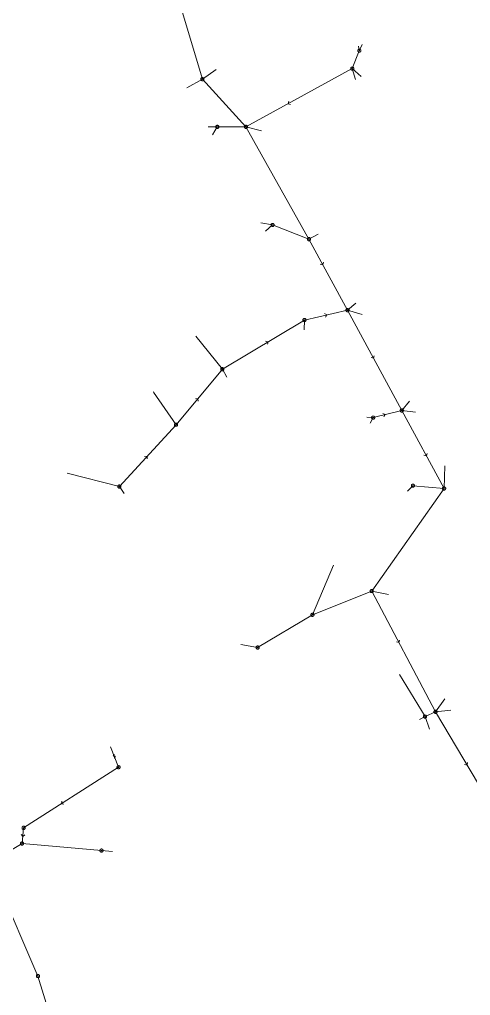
# Model space of a CAD drawing. Header units: metres. Extents: x 25504150 to 25508618, y 6694193 to 6702753.
# Drawn here: x 25504901.5 to 25505032, y 6700906.9 to 6701189.2 of the extents above; entities that cross this region are included whole.
import ezdxf

# ---------------------------------------------------------------- set-up
doc = ezdxf.new("R2010")
doc.units = ezdxf.units.M
for name, pattern in [('Sewer_node', [0]), ('Viemariputket', [0]), ('Viemarivarusteet', [0])]:
    doc.linetypes.add(name, pattern=pattern)
for name, color, linetype, lineweight in [('Sewer_node', 7, 'Sewer_node', 0), ('Viemariputket', 7, 'Viemariputket', 0), ('Viemarivarusteet', 7, 'Viemarivarusteet', 0)]:
    doc.layers.add(name, color=color, linetype=linetype, lineweight=lineweight)

msp = doc.modelspace()

# ---------------------------------------------------------------- linework, layer by layer
at = {"layer": 'Sewer_node', "color": 46, "linetype": 'Continuous', "true_color": 0x7f5f00, "flags": 128}
for points, elevation in [([(25505000.3, 6701180.16), (25505000.29, 6701180.23), (25505000.28, 6701180.3), (25505000.25, 6701180.37), (25505000.21, 6701180.43), (25505000.17, 6701180.49), (25505000.11, 6701180.53), (25505000.05, 6701180.57), (25504999.98, 6701180.6), (25504999.91, 6701180.61), (25504999.84, 6701180.62), (25504999.77, 6701180.61), (25504999.7, 6701180.6), (25504999.63, 6701180.57), (25504999.57, 6701180.53), (25504999.51, 6701180.49), (25504999.47, 6701180.43), (25504999.43, 6701180.37), (25504999.4, 6701180.3), (25504999.39, 6701180.23), (25504999.38, 6701180.16), (25504999.39, 6701180.09), (25504999.4, 6701180.02), (25504999.43, 6701179.95), (25504999.47, 6701179.89), (25504999.51, 6701179.83), (25504999.57, 6701179.79), (25504999.63, 6701179.75), (25504999.7, 6701179.72), (25504999.77, 6701179.71), (25504999.84, 6701179.7), (25504999.91, 6701179.71), (25504999.98, 6701179.72), (25505000.05, 6701179.75), (25505000.11, 6701179.79), (25505000.17, 6701179.83), (25505000.21, 6701179.89), (25505000.25, 6701179.95), (25505000.28, 6701180.02), (25505000.29, 6701180.09)], 51.21), ([(25504998.27, 6701174.98), (25504998.26, 6701175.05), (25504998.25, 6701175.12), (25504998.22, 6701175.19), (25504998.18, 6701175.25), (25504998.14, 6701175.31), (25504998.08, 6701175.35), (25504998.02, 6701175.39), (25504997.95, 6701175.42), (25504997.88, 6701175.43), (25504997.81, 6701175.44), (25504997.74, 6701175.43), (25504997.67, 6701175.42), (25504997.6, 6701175.39), (25504997.54, 6701175.35), (25504997.48, 6701175.31), (25504997.44, 6701175.25), (25504997.4, 6701175.19), (25504997.37, 6701175.12), (25504997.36, 6701175.05), (25504997.35, 6701174.98), (25504997.36, 6701174.91), (25504997.37, 6701174.84), (25504997.4, 6701174.77), (25504997.44, 6701174.71), (25504997.48, 6701174.65), (25504997.54, 6701174.61), (25504997.6, 6701174.57), (25504997.67, 6701174.54), (25504997.74, 6701174.53), (25504997.81, 6701174.52), (25504997.88, 6701174.53), (25504997.95, 6701174.54), (25504998.02, 6701174.57), (25504998.08, 6701174.61), (25504998.14, 6701174.65), (25504998.18, 6701174.71), (25504998.22, 6701174.77), (25504998.25, 6701174.84), (25504998.26, 6701174.91)], 51.03), ([(25504954.91, 6701171.93), (25504954.9, 6701172), (25504954.89, 6701172.07), (25504954.86, 6701172.14), (25504954.82, 6701172.2), (25504954.78, 6701172.26), (25504954.72, 6701172.3), (25504954.66, 6701172.34), (25504954.59, 6701172.37), (25504954.52, 6701172.38), (25504954.45, 6701172.39), (25504954.38, 6701172.38), (25504954.31, 6701172.37), (25504954.24, 6701172.34), (25504954.18, 6701172.3), (25504954.12, 6701172.26), (25504954.08, 6701172.2), (25504954.04, 6701172.14), (25504954.01, 6701172.07), (25504954, 6701172), (25504953.99, 6701171.93), (25504954, 6701171.86), (25504954.01, 6701171.79), (25504954.04, 6701171.72), (25504954.08, 6701171.66), (25504954.12, 6701171.6), (25504954.18, 6701171.56), (25504954.24, 6701171.52), (25504954.31, 6701171.49), (25504954.38, 6701171.48), (25504954.45, 6701171.47), (25504954.52, 6701171.48), (25504954.59, 6701171.49), (25504954.66, 6701171.52), (25504954.72, 6701171.56), (25504954.78, 6701171.6), (25504954.82, 6701171.66), (25504954.86, 6701171.72), (25504954.89, 6701171.79), (25504954.9, 6701171.86)], 50.99), ([(25504959.22, 6701158.13), (25504959.21, 6701158.2), (25504959.2, 6701158.27), (25504959.17, 6701158.34), (25504959.13, 6701158.4), (25504959.09, 6701158.46), (25504959.03, 6701158.5), (25504958.97, 6701158.54), (25504958.9, 6701158.57), (25504958.83, 6701158.58), (25504958.76, 6701158.59), (25504958.69, 6701158.58), (25504958.62, 6701158.57), (25504958.55, 6701158.54), (25504958.49, 6701158.5), (25504958.43, 6701158.46), (25504958.39, 6701158.4), (25504958.35, 6701158.34), (25504958.32, 6701158.27), (25504958.31, 6701158.2), (25504958.3, 6701158.13), (25504958.31, 6701158.06), (25504958.32, 6701157.99), (25504958.35, 6701157.92), (25504958.39, 6701157.86), (25504958.43, 6701157.8), (25504958.49, 6701157.76), (25504958.55, 6701157.72), (25504958.62, 6701157.69), (25504958.69, 6701157.68), (25504958.76, 6701157.67), (25504958.83, 6701157.68), (25504958.9, 6701157.69), (25504958.97, 6701157.72), (25504959.03, 6701157.76), (25504959.09, 6701157.8), (25504959.13, 6701157.86), (25504959.17, 6701157.92), (25504959.2, 6701157.99), (25504959.21, 6701158.06)], 50.87), ([(25504967.52, 6701158.13), (25504967.51, 6701158.2), (25504967.5, 6701158.27), (25504967.47, 6701158.34), (25504967.43, 6701158.4), (25504967.39, 6701158.46), (25504967.33, 6701158.5), (25504967.27, 6701158.54), (25504967.2, 6701158.57), (25504967.13, 6701158.58), (25504967.06, 6701158.59), (25504966.99, 6701158.58), (25504966.92, 6701158.57), (25504966.85, 6701158.54), (25504966.79, 6701158.5), (25504966.73, 6701158.46), (25504966.69, 6701158.4), (25504966.65, 6701158.34), (25504966.62, 6701158.27), (25504966.61, 6701158.2), (25504966.6, 6701158.13), (25504966.61, 6701158.06), (25504966.62, 6701157.99), (25504966.65, 6701157.92), (25504966.69, 6701157.86), (25504966.73, 6701157.8), (25504966.79, 6701157.76), (25504966.85, 6701157.72), (25504966.92, 6701157.69), (25504966.99, 6701157.68), (25504967.06, 6701157.67), (25504967.13, 6701157.68), (25504967.2, 6701157.69), (25504967.27, 6701157.72), (25504967.33, 6701157.76), (25504967.39, 6701157.8), (25504967.43, 6701157.86), (25504967.47, 6701157.92), (25504967.5, 6701157.99), (25504967.51, 6701158.06)], 50.6), ([(25504975.22, 6701129.75), (25504975.21, 6701129.82), (25504975.2, 6701129.89), (25504975.17, 6701129.96), (25504975.13, 6701130.02), (25504975.09, 6701130.08), (25504975.03, 6701130.12), (25504974.97, 6701130.16), (25504974.9, 6701130.19), (25504974.83, 6701130.2), (25504974.76, 6701130.21), (25504974.69, 6701130.2), (25504974.62, 6701130.19), (25504974.55, 6701130.16), (25504974.49, 6701130.12), (25504974.43, 6701130.08), (25504974.39, 6701130.02), (25504974.35, 6701129.96), (25504974.32, 6701129.89), (25504974.31, 6701129.82), (25504974.3, 6701129.75), (25504974.31, 6701129.68), (25504974.32, 6701129.61), (25504974.35, 6701129.54), (25504974.39, 6701129.48), (25504974.43, 6701129.42), (25504974.49, 6701129.38), (25504974.55, 6701129.34), (25504974.62, 6701129.31), (25504974.69, 6701129.3), (25504974.76, 6701129.29), (25504974.83, 6701129.3), (25504974.9, 6701129.31), (25504974.97, 6701129.34), (25504975.03, 6701129.38), (25504975.09, 6701129.42), (25504975.13, 6701129.48), (25504975.17, 6701129.54), (25504975.2, 6701129.61), (25504975.21, 6701129.68)], 50.64), ([(25504985.74, 6701125.65), (25504985.73, 6701125.72), (25504985.72, 6701125.79), (25504985.69, 6701125.86), (25504985.65, 6701125.92), (25504985.61, 6701125.98), (25504985.55, 6701126.02), (25504985.49, 6701126.06), (25504985.42, 6701126.09), (25504985.35, 6701126.1), (25504985.28, 6701126.11), (25504985.21, 6701126.1), (25504985.14, 6701126.09), (25504985.07, 6701126.06), (25504985.01, 6701126.02), (25504984.95, 6701125.98), (25504984.91, 6701125.92), (25504984.87, 6701125.86), (25504984.84, 6701125.79), (25504984.83, 6701125.72), (25504984.82, 6701125.65), (25504984.83, 6701125.58), (25504984.84, 6701125.51), (25504984.87, 6701125.44), (25504984.91, 6701125.38), (25504984.95, 6701125.32), (25504985.01, 6701125.28), (25504985.07, 6701125.24), (25504985.14, 6701125.21), (25504985.21, 6701125.2), (25504985.28, 6701125.19), (25504985.35, 6701125.2), (25504985.42, 6701125.21), (25504985.49, 6701125.24), (25504985.55, 6701125.28), (25504985.61, 6701125.32), (25504985.65, 6701125.38), (25504985.69, 6701125.44), (25504985.72, 6701125.51), (25504985.73, 6701125.58)], 50.61), ([(25504996.89, 6701105.11), (25504996.88, 6701105.18), (25504996.87, 6701105.26), (25504996.84, 6701105.32), (25504996.8, 6701105.39), (25504996.75, 6701105.44), (25504996.7, 6701105.49), (25504996.63, 6701105.53), (25504996.57, 6701105.56), (25504996.49, 6701105.57), (25504996.42, 6701105.58), (25504996.35, 6701105.57), (25504996.27, 6701105.56), (25504996.21, 6701105.53), (25504996.14, 6701105.49), (25504996.09, 6701105.44), (25504996.04, 6701105.39), (25504996, 6701105.32), (25504995.97, 6701105.26), (25504995.96, 6701105.18), (25504995.95, 6701105.11), (25504995.96, 6701105.04), (25504995.97, 6701104.96), (25504996, 6701104.9), (25504996.04, 6701104.83), (25504996.09, 6701104.78), (25504996.14, 6701104.73), (25504996.21, 6701104.69), (25504996.27, 6701104.66), (25504996.35, 6701104.65), (25504996.42, 6701104.64), (25504996.49, 6701104.65), (25504996.57, 6701104.66), (25504996.63, 6701104.69), (25504996.7, 6701104.73), (25504996.75, 6701104.78), (25504996.8, 6701104.83), (25504996.84, 6701104.9), (25504996.87, 6701104.96), (25504996.88, 6701105.04)], 50.54), ([(25504984.44, 6701102.26), (25504984.43, 6701102.33), (25504984.42, 6701102.4), (25504984.39, 6701102.47), (25504984.35, 6701102.53), (25504984.31, 6701102.59), (25504984.25, 6701102.63), (25504984.19, 6701102.67), (25504984.12, 6701102.7), (25504984.05, 6701102.71), (25504983.98, 6701102.72), (25504983.91, 6701102.71), (25504983.84, 6701102.7), (25504983.77, 6701102.67), (25504983.71, 6701102.63), (25504983.65, 6701102.59), (25504983.61, 6701102.53), (25504983.57, 6701102.47), (25504983.54, 6701102.4), (25504983.53, 6701102.33), (25504983.52, 6701102.26), (25504983.53, 6701102.19), (25504983.54, 6701102.12), (25504983.57, 6701102.05), (25504983.61, 6701101.99), (25504983.65, 6701101.93), (25504983.71, 6701101.89), (25504983.77, 6701101.85), (25504983.84, 6701101.82), (25504983.91, 6701101.81), (25504983.98, 6701101.8), (25504984.05, 6701101.81), (25504984.12, 6701101.82), (25504984.19, 6701101.85), (25504984.25, 6701101.89), (25504984.31, 6701101.93), (25504984.35, 6701101.99), (25504984.39, 6701102.05), (25504984.42, 6701102.12), (25504984.43, 6701102.19)], 50.5), ([(25504960.68, 6701088.04), (25504960.67, 6701088.11), (25504960.66, 6701088.18), (25504960.63, 6701088.25), (25504960.59, 6701088.31), (25504960.55, 6701088.37), (25504960.49, 6701088.41), (25504960.43, 6701088.45), (25504960.36, 6701088.48), (25504960.29, 6701088.49), (25504960.22, 6701088.5), (25504960.15, 6701088.49), (25504960.08, 6701088.48), (25504960.01, 6701088.45), (25504959.95, 6701088.41), (25504959.89, 6701088.37), (25504959.85, 6701088.31), (25504959.81, 6701088.25), (25504959.78, 6701088.18), (25504959.77, 6701088.11), (25504959.76, 6701088.04), (25504959.77, 6701087.97), (25504959.78, 6701087.9), (25504959.81, 6701087.83), (25504959.85, 6701087.77), (25504959.89, 6701087.71), (25504959.95, 6701087.67), (25504960.01, 6701087.63), (25504960.08, 6701087.6), (25504960.15, 6701087.59), (25504960.22, 6701087.58), (25504960.29, 6701087.59), (25504960.36, 6701087.6), (25504960.43, 6701087.63), (25504960.49, 6701087.67), (25504960.55, 6701087.71), (25504960.59, 6701087.77), (25504960.63, 6701087.83), (25504960.66, 6701087.9), (25504960.67, 6701087.97)], 51.94), ([(25505012.61, 6701076.1), (25505012.6, 6701076.17), (25505012.59, 6701076.25), (25505012.56, 6701076.31), (25505012.52, 6701076.38), (25505012.47, 6701076.43), (25505012.42, 6701076.48), (25505012.35, 6701076.52), (25505012.29, 6701076.55), (25505012.21, 6701076.56), (25505012.14, 6701076.57), (25505012.07, 6701076.56), (25505011.99, 6701076.55), (25505011.93, 6701076.52), (25505011.86, 6701076.48), (25505011.81, 6701076.43), (25505011.76, 6701076.38), (25505011.72, 6701076.31), (25505011.69, 6701076.25), (25505011.68, 6701076.17), (25505011.67, 6701076.1), (25505011.68, 6701076.03), (25505011.69, 6701075.95), (25505011.72, 6701075.89), (25505011.76, 6701075.82), (25505011.81, 6701075.77), (25505011.86, 6701075.72), (25505011.93, 6701075.68), (25505011.99, 6701075.65), (25505012.07, 6701075.64), (25505012.14, 6701075.63), (25505012.21, 6701075.64), (25505012.29, 6701075.65), (25505012.35, 6701075.68), (25505012.42, 6701075.72), (25505012.47, 6701075.77), (25505012.52, 6701075.82), (25505012.56, 6701075.89), (25505012.59, 6701075.95), (25505012.6, 6701076.03)], 50.4), ([(25505004.32, 6701074.05), (25505004.31, 6701074.12), (25505004.3, 6701074.19), (25505004.27, 6701074.26), (25505004.23, 6701074.32), (25505004.19, 6701074.38), (25505004.13, 6701074.42), (25505004.07, 6701074.46), (25505004, 6701074.49), (25505003.93, 6701074.5), (25505003.86, 6701074.51), (25505003.79, 6701074.5), (25505003.72, 6701074.49), (25505003.65, 6701074.46), (25505003.59, 6701074.42), (25505003.53, 6701074.38), (25505003.49, 6701074.32), (25505003.45, 6701074.26), (25505003.42, 6701074.19), (25505003.41, 6701074.12), (25505003.4, 6701074.05), (25505003.41, 6701073.98), (25505003.42, 6701073.91), (25505003.45, 6701073.84), (25505003.49, 6701073.78), (25505003.53, 6701073.72), (25505003.59, 6701073.68), (25505003.65, 6701073.64), (25505003.72, 6701073.61), (25505003.79, 6701073.6), (25505003.86, 6701073.59), (25505003.93, 6701073.6), (25505004, 6701073.61), (25505004.07, 6701073.64), (25505004.13, 6701073.68), (25505004.19, 6701073.72), (25505004.23, 6701073.78), (25505004.27, 6701073.84), (25505004.3, 6701073.91), (25505004.31, 6701073.98)], 50.46), ([(25504947.29, 6701071.98), (25504947.28, 6701072.05), (25504947.27, 6701072.12), (25504947.24, 6701072.19), (25504947.2, 6701072.25), (25504947.16, 6701072.31), (25504947.1, 6701072.35), (25504947.04, 6701072.39), (25504946.97, 6701072.42), (25504946.9, 6701072.43), (25504946.83, 6701072.44), (25504946.76, 6701072.43), (25504946.69, 6701072.42), (25504946.62, 6701072.39), (25504946.56, 6701072.35), (25504946.5, 6701072.31), (25504946.46, 6701072.25), (25504946.42, 6701072.19), (25504946.39, 6701072.12), (25504946.38, 6701072.05), (25504946.37, 6701071.98), (25504946.38, 6701071.91), (25504946.39, 6701071.84), (25504946.42, 6701071.77), (25504946.46, 6701071.71), (25504946.5, 6701071.65), (25504946.56, 6701071.61), (25504946.62, 6701071.57), (25504946.69, 6701071.54), (25504946.76, 6701071.53), (25504946.83, 6701071.52), (25504946.9, 6701071.53), (25504946.97, 6701071.54), (25504947.04, 6701071.57), (25504947.1, 6701071.61), (25504947.16, 6701071.65), (25504947.2, 6701071.71), (25504947.24, 6701071.77), (25504947.27, 6701071.84), (25504947.28, 6701071.91)], 53), ([(25504930.88, 6701054.11), (25504930.87, 6701054.18), (25504930.86, 6701054.25), (25504930.83, 6701054.32), (25504930.79, 6701054.38), (25504930.75, 6701054.44), (25504930.69, 6701054.48), (25504930.63, 6701054.52), (25504930.56, 6701054.55), (25504930.49, 6701054.56), (25504930.42, 6701054.57), (25504930.35, 6701054.56), (25504930.28, 6701054.55), (25504930.21, 6701054.52), (25504930.15, 6701054.48), (25504930.09, 6701054.44), (25504930.05, 6701054.38), (25504930.01, 6701054.32), (25504929.98, 6701054.25), (25504929.97, 6701054.18), (25504929.96, 6701054.11), (25504929.97, 6701054.04), (25504929.98, 6701053.97), (25504930.01, 6701053.9), (25504930.05, 6701053.84), (25504930.09, 6701053.78), (25504930.15, 6701053.74), (25504930.21, 6701053.7), (25504930.28, 6701053.67), (25504930.35, 6701053.66), (25504930.42, 6701053.65), (25504930.49, 6701053.66), (25504930.56, 6701053.67), (25504930.63, 6701053.7), (25504930.69, 6701053.74), (25504930.75, 6701053.78), (25504930.79, 6701053.84), (25504930.83, 6701053.9), (25504930.86, 6701053.97), (25504930.87, 6701054.04)], 54.05), ([(25505015.82, 6701054.36), (25505015.81, 6701054.43), (25505015.8, 6701054.5), (25505015.77, 6701054.57), (25505015.73, 6701054.63), (25505015.69, 6701054.69), (25505015.63, 6701054.73), (25505015.57, 6701054.77), (25505015.5, 6701054.8), (25505015.43, 6701054.81), (25505015.36, 6701054.82), (25505015.29, 6701054.81), (25505015.22, 6701054.8), (25505015.15, 6701054.77), (25505015.09, 6701054.73), (25505015.03, 6701054.69), (25505014.99, 6701054.63), (25505014.95, 6701054.57), (25505014.92, 6701054.5), (25505014.91, 6701054.43), (25505014.9, 6701054.36), (25505014.91, 6701054.29), (25505014.92, 6701054.22), (25505014.95, 6701054.15), (25505014.99, 6701054.09), (25505015.03, 6701054.03), (25505015.09, 6701053.99), (25505015.15, 6701053.95), (25505015.22, 6701053.92), (25505015.29, 6701053.91), (25505015.36, 6701053.9), (25505015.43, 6701053.91), (25505015.5, 6701053.92), (25505015.57, 6701053.95), (25505015.63, 6701053.99), (25505015.69, 6701054.03), (25505015.73, 6701054.09), (25505015.77, 6701054.15), (25505015.8, 6701054.22), (25505015.81, 6701054.29)], 50.36), ([(25505024.84, 6701053.55), (25505024.83, 6701053.62), (25505024.82, 6701053.7), (25505024.79, 6701053.76), (25505024.75, 6701053.83), (25505024.7, 6701053.88), (25505024.65, 6701053.93), (25505024.58, 6701053.97), (25505024.52, 6701054), (25505024.44, 6701054.01), (25505024.37, 6701054.02), (25505024.3, 6701054.01), (25505024.22, 6701054), (25505024.16, 6701053.97), (25505024.09, 6701053.93), (25505024.04, 6701053.88), (25505023.99, 6701053.83), (25505023.95, 6701053.76), (25505023.92, 6701053.7), (25505023.91, 6701053.62), (25505023.9, 6701053.55), (25505023.91, 6701053.48), (25505023.92, 6701053.4), (25505023.95, 6701053.34), (25505023.99, 6701053.27), (25505024.04, 6701053.22), (25505024.09, 6701053.17), (25505024.16, 6701053.13), (25505024.22, 6701053.1), (25505024.3, 6701053.09), (25505024.37, 6701053.08), (25505024.44, 6701053.09), (25505024.52, 6701053.1), (25505024.58, 6701053.13), (25505024.65, 6701053.17), (25505024.7, 6701053.22), (25505024.75, 6701053.27), (25505024.79, 6701053.34), (25505024.82, 6701053.4), (25505024.83, 6701053.48)], 50.32), ([(25505003.89, 6701023.88), (25505003.88, 6701023.95), (25505003.87, 6701024.02), (25505003.84, 6701024.09), (25505003.8, 6701024.15), (25505003.76, 6701024.21), (25505003.7, 6701024.25), (25505003.64, 6701024.29), (25505003.57, 6701024.32), (25505003.5, 6701024.33), (25505003.43, 6701024.34), (25505003.36, 6701024.33), (25505003.29, 6701024.32), (25505003.22, 6701024.29), (25505003.16, 6701024.25), (25505003.1, 6701024.21), (25505003.06, 6701024.15), (25505003.02, 6701024.09), (25505002.99, 6701024.02), (25505002.98, 6701023.95), (25505002.97, 6701023.88), (25505002.98, 6701023.81), (25505002.99, 6701023.74), (25505003.02, 6701023.67), (25505003.06, 6701023.61), (25505003.1, 6701023.55), (25505003.16, 6701023.51), (25505003.22, 6701023.47), (25505003.29, 6701023.44), (25505003.36, 6701023.43), (25505003.43, 6701023.42), (25505003.5, 6701023.43), (25505003.57, 6701023.44), (25505003.64, 6701023.47), (25505003.7, 6701023.51), (25505003.76, 6701023.55), (25505003.8, 6701023.61), (25505003.84, 6701023.67), (25505003.87, 6701023.74), (25505003.88, 6701023.81)], 50.42), ([(25504986.75, 6701017.02), (25504986.74, 6701017.09), (25504986.73, 6701017.16), (25504986.7, 6701017.23), (25504986.66, 6701017.29), (25504986.62, 6701017.35), (25504986.56, 6701017.39), (25504986.5, 6701017.43), (25504986.43, 6701017.46), (25504986.36, 6701017.47), (25504986.29, 6701017.48), (25504986.22, 6701017.47), (25504986.15, 6701017.46), (25504986.08, 6701017.43), (25504986.02, 6701017.39), (25504985.96, 6701017.35), (25504985.92, 6701017.29), (25504985.88, 6701017.23), (25504985.85, 6701017.16), (25504985.84, 6701017.09), (25504985.83, 6701017.02), (25504985.84, 6701016.95), (25504985.85, 6701016.88), (25504985.88, 6701016.81), (25504985.92, 6701016.75), (25504985.96, 6701016.69), (25504986.02, 6701016.65), (25504986.08, 6701016.61), (25504986.15, 6701016.58), (25504986.22, 6701016.57), (25504986.29, 6701016.56), (25504986.36, 6701016.57), (25504986.43, 6701016.58), (25504986.5, 6701016.61), (25504986.56, 6701016.65), (25504986.62, 6701016.69), (25504986.66, 6701016.75), (25504986.7, 6701016.81), (25504986.73, 6701016.88), (25504986.74, 6701016.95)], 50.92), ([(25504970.89, 6701007.55), (25504970.88, 6701007.62), (25504970.87, 6701007.69), (25504970.84, 6701007.76), (25504970.8, 6701007.82), (25504970.76, 6701007.88), (25504970.7, 6701007.92), (25504970.64, 6701007.96), (25504970.57, 6701007.99), (25504970.5, 6701008), (25504970.43, 6701008.01), (25504970.36, 6701008), (25504970.29, 6701007.99), (25504970.22, 6701007.96), (25504970.16, 6701007.92), (25504970.1, 6701007.88), (25504970.06, 6701007.82), (25504970.02, 6701007.76), (25504969.99, 6701007.69), (25504969.98, 6701007.62), (25504969.97, 6701007.55), (25504969.98, 6701007.48), (25504969.99, 6701007.41), (25504970.02, 6701007.34), (25504970.06, 6701007.28), (25504970.1, 6701007.22), (25504970.16, 6701007.18), (25504970.22, 6701007.14), (25504970.29, 6701007.11), (25504970.36, 6701007.1), (25504970.43, 6701007.09), (25504970.5, 6701007.1), (25504970.57, 6701007.11), (25504970.64, 6701007.14), (25504970.7, 6701007.18), (25504970.76, 6701007.22), (25504970.8, 6701007.28), (25504970.84, 6701007.34), (25504970.87, 6701007.41), (25504970.88, 6701007.48)], 51.25), ([(25505022.35, 6700988.95), (25505022.34, 6700989.02), (25505022.33, 6700989.09), (25505022.3, 6700989.16), (25505022.26, 6700989.22), (25505022.22, 6700989.28), (25505022.16, 6700989.32), (25505022.1, 6700989.36), (25505022.03, 6700989.39), (25505021.96, 6700989.4), (25505021.89, 6700989.41), (25505021.82, 6700989.4), (25505021.75, 6700989.39), (25505021.68, 6700989.36), (25505021.62, 6700989.32), (25505021.56, 6700989.28), (25505021.52, 6700989.22), (25505021.48, 6700989.16), (25505021.45, 6700989.09), (25505021.44, 6700989.02), (25505021.43, 6700988.95), (25505021.44, 6700988.88), (25505021.45, 6700988.81), (25505021.48, 6700988.74), (25505021.52, 6700988.68), (25505021.56, 6700988.62), (25505021.62, 6700988.58), (25505021.68, 6700988.54), (25505021.75, 6700988.51), (25505021.82, 6700988.5), (25505021.89, 6700988.49), (25505021.96, 6700988.5), (25505022.03, 6700988.51), (25505022.1, 6700988.54), (25505022.16, 6700988.58), (25505022.22, 6700988.62), (25505022.26, 6700988.68), (25505022.3, 6700988.74), (25505022.33, 6700988.81), (25505022.34, 6700988.88)], 50.09), ([(25505019.32, 6700987.59), (25505019.31, 6700987.66), (25505019.3, 6700987.73), (25505019.27, 6700987.8), (25505019.23, 6700987.86), (25505019.19, 6700987.92), (25505019.13, 6700987.96), (25505019.07, 6700988), (25505019, 6700988.03), (25505018.93, 6700988.04), (25505018.86, 6700988.05), (25505018.79, 6700988.04), (25505018.72, 6700988.03), (25505018.65, 6700988), (25505018.59, 6700987.96), (25505018.53, 6700987.92), (25505018.49, 6700987.86), (25505018.45, 6700987.8), (25505018.42, 6700987.73), (25505018.41, 6700987.66), (25505018.4, 6700987.59), (25505018.41, 6700987.52), (25505018.42, 6700987.45), (25505018.45, 6700987.38), (25505018.49, 6700987.32), (25505018.53, 6700987.26), (25505018.59, 6700987.22), (25505018.65, 6700987.18), (25505018.72, 6700987.15), (25505018.79, 6700987.14), (25505018.86, 6700987.13), (25505018.93, 6700987.14), (25505019, 6700987.15), (25505019.07, 6700987.18), (25505019.13, 6700987.22), (25505019.19, 6700987.26), (25505019.23, 6700987.32), (25505019.27, 6700987.38), (25505019.3, 6700987.45), (25505019.31, 6700987.52)], 50.18), ([(25504930.65, 6700972.93), (25504930.64, 6700973), (25504930.63, 6700973.07), (25504930.6, 6700973.14), (25504930.56, 6700973.2), (25504930.52, 6700973.26), (25504930.46, 6700973.3), (25504930.4, 6700973.34), (25504930.33, 6700973.37), (25504930.26, 6700973.38), (25504930.19, 6700973.39), (25504930.12, 6700973.38), (25504930.05, 6700973.37), (25504929.98, 6700973.34), (25504929.92, 6700973.3), (25504929.86, 6700973.26), (25504929.82, 6700973.2), (25504929.78, 6700973.14), (25504929.75, 6700973.07), (25504929.74, 6700973), (25504929.73, 6700972.93), (25504929.74, 6700972.86), (25504929.75, 6700972.79), (25504929.78, 6700972.72), (25504929.82, 6700972.66), (25504929.86, 6700972.6), (25504929.92, 6700972.56), (25504929.98, 6700972.52), (25504930.05, 6700972.49), (25504930.12, 6700972.48), (25504930.19, 6700972.47), (25504930.26, 6700972.48), (25504930.33, 6700972.49), (25504930.4, 6700972.52), (25504930.46, 6700972.56), (25504930.52, 6700972.6), (25504930.56, 6700972.66), (25504930.6, 6700972.72), (25504930.63, 6700972.79), (25504930.64, 6700972.86)], 50.61), ([(25504903.2, 6700955.4), (25504903.19, 6700955.47), (25504903.18, 6700955.55), (25504903.15, 6700955.61), (25504903.11, 6700955.68), (25504903.06, 6700955.73), (25504903.01, 6700955.78), (25504902.94, 6700955.82), (25504902.88, 6700955.85), (25504902.8, 6700955.86), (25504902.73, 6700955.87), (25504902.66, 6700955.86), (25504902.58, 6700955.85), (25504902.52, 6700955.82), (25504902.45, 6700955.78), (25504902.4, 6700955.73), (25504902.35, 6700955.68), (25504902.31, 6700955.61), (25504902.28, 6700955.55), (25504902.27, 6700955.47), (25504902.26, 6700955.4), (25504902.27, 6700955.33), (25504902.28, 6700955.25), (25504902.31, 6700955.19), (25504902.35, 6700955.12), (25504902.4, 6700955.07), (25504902.45, 6700955.02), (25504902.52, 6700954.98), (25504902.58, 6700954.95), (25504902.66, 6700954.94), (25504902.73, 6700954.93), (25504902.8, 6700954.94), (25504902.88, 6700954.95), (25504902.94, 6700954.98), (25504903.01, 6700955.02), (25504903.06, 6700955.07), (25504903.11, 6700955.12), (25504903.15, 6700955.19), (25504903.18, 6700955.25), (25504903.19, 6700955.33)], 50.8), ([(25504902.73, 6700950.87), (25504902.72, 6700950.94), (25504902.71, 6700951.01), (25504902.68, 6700951.08), (25504902.64, 6700951.14), (25504902.6, 6700951.2), (25504902.54, 6700951.24), (25504902.48, 6700951.28), (25504902.41, 6700951.31), (25504902.34, 6700951.32), (25504902.27, 6700951.33), (25504902.2, 6700951.32), (25504902.13, 6700951.31), (25504902.06, 6700951.28), (25504902, 6700951.24), (25504901.94, 6700951.2), (25504901.9, 6700951.14), (25504901.86, 6700951.08), (25504901.83, 6700951.01), (25504901.82, 6700950.94), (25504901.81, 6700950.87), (25504901.82, 6700950.8), (25504901.83, 6700950.73), (25504901.86, 6700950.66), (25504901.9, 6700950.6), (25504901.94, 6700950.54), (25504902, 6700950.5), (25504902.06, 6700950.46), (25504902.13, 6700950.43), (25504902.2, 6700950.42), (25504902.27, 6700950.41), (25504902.34, 6700950.42), (25504902.41, 6700950.43), (25504902.48, 6700950.46), (25504902.54, 6700950.5), (25504902.6, 6700950.54), (25504902.64, 6700950.6), (25504902.68, 6700950.66), (25504902.71, 6700950.73), (25504902.72, 6700950.8)], 50.57), ([(25504925.72, 6700948.84), (25504925.71, 6700948.91), (25504925.7, 6700948.98), (25504925.67, 6700949.05), (25504925.63, 6700949.11), (25504925.59, 6700949.17), (25504925.53, 6700949.21), (25504925.47, 6700949.25), (25504925.4, 6700949.28), (25504925.33, 6700949.29), (25504925.26, 6700949.3), (25504925.19, 6700949.29), (25504925.12, 6700949.28), (25504925.05, 6700949.25), (25504924.99, 6700949.21), (25504924.93, 6700949.17), (25504924.89, 6700949.11), (25504924.85, 6700949.05), (25504924.82, 6700948.98), (25504924.81, 6700948.91), (25504924.8, 6700948.84), (25504924.81, 6700948.77), (25504924.82, 6700948.7), (25504924.85, 6700948.63), (25504924.89, 6700948.57), (25504924.93, 6700948.51), (25504924.99, 6700948.47), (25504925.05, 6700948.43), (25504925.12, 6700948.4), (25504925.19, 6700948.39), (25504925.26, 6700948.38), (25504925.33, 6700948.39), (25504925.4, 6700948.4), (25504925.47, 6700948.43), (25504925.53, 6700948.47), (25504925.59, 6700948.51), (25504925.63, 6700948.57), (25504925.67, 6700948.63), (25504925.7, 6700948.7), (25504925.71, 6700948.77)], 50.9), ([(25504907.35, 6700912.54), (25504907.34, 6700912.61), (25504907.33, 6700912.69), (25504907.3, 6700912.75), (25504907.26, 6700912.82), (25504907.21, 6700912.87), (25504907.16, 6700912.92), (25504907.09, 6700912.96), (25504907.03, 6700912.99), (25504906.95, 6700913), (25504906.88, 6700913.01), (25504906.81, 6700913), (25504906.73, 6700912.99), (25504906.67, 6700912.96), (25504906.6, 6700912.92), (25504906.55, 6700912.87), (25504906.5, 6700912.82), (25504906.46, 6700912.75), (25504906.43, 6700912.69), (25504906.42, 6700912.61), (25504906.41, 6700912.54), (25504906.42, 6700912.47), (25504906.43, 6700912.39), (25504906.46, 6700912.33), (25504906.5, 6700912.26), (25504906.55, 6700912.21), (25504906.6, 6700912.16), (25504906.67, 6700912.12), (25504906.73, 6700912.09), (25504906.81, 6700912.08), (25504906.88, 6700912.07), (25504906.95, 6700912.08), (25504907.03, 6700912.09), (25504907.09, 6700912.12), (25504907.16, 6700912.16), (25504907.21, 6700912.21), (25504907.26, 6700912.26), (25504907.3, 6700912.33), (25504907.33, 6700912.39), (25504907.34, 6700912.47)], 50.71)]:
    msp.add_lwpolyline(points, close=True, dxfattribs=dict(at, elevation=elevation))
for points in [[(25504979.47, 6701165.54), (25504979.27, 6701164.82), (25504979.98, 6701164.61)], [(25504988.56, 6701118.47), (25504989.28, 6701118.27), (25504989.48, 6701118.99)], [(25504990.03, 6701103.09), (25504990.41, 6701103.74), (25504989.78, 6701104.12)], [(25504973.31, 6701095.24), (25504973.47, 6701095.98), (25504972.75, 6701096.15)], [(25505003.23, 6701091.41), (25505003.96, 6701091.21), (25505004.16, 6701091.92)], [(25504953.24, 6701078.82), (25504953.15, 6701079.57), (25504952.42, 6701079.49)], [(25505006.92, 6701074.25), (25505007.3, 6701074.9), (25505006.66, 6701075.28)], [(25504938.5, 6701062.11), (25504938.45, 6701062.85), (25504937.71, 6701062.81)], [(25505018.53, 6701063.18), (25505019.26, 6701062.98), (25505019.46, 6701063.7)], [(25505010.57, 6701009.19), (25505011.3, 6701008.99), (25505011.5, 6701009.7)], [(25504928.95, 6700976.12), (25504928.93, 6700976.11), (25504928.91, 6700976.1), (25504928.89, 6700976.1), (25504928.87, 6700976.1), (25504928.85, 6700976.1), (25504928.83, 6700976.1), (25504928.82, 6700976.1), (25504928.8, 6700976.1), (25504928.78, 6700976.1), (25504928.77, 6700976.11), (25504928.75, 6700976.12), (25504928.74, 6700976.12), (25504928.73, 6700976.13), (25504928.72, 6700976.14), (25504928.71, 6700976.15), (25504928.7, 6700976.16), (25504928.69, 6700976.18), (25504928.69, 6700976.19), (25504928.68, 6700976.2), (25504928.68, 6700976.22), (25504928.68, 6700976.23), (25504928.68, 6700976.25), (25504928.68, 6700976.26), (25504928.69, 6700976.28), (25504928.69, 6700976.29), (25504928.7, 6700976.31), (25504928.71, 6700976.32), (25504928.72, 6700976.34), (25504928.73, 6700976.35), (25504928.74, 6700976.37), (25504928.76, 6700976.38), (25504928.77, 6700976.39), (25504928.79, 6700976.4), (25504928.8, 6700976.41), (25504928.82, 6700976.42)], [(25504928.83, 6700976.43), (25504928.85, 6700976.44), (25504928.86, 6700976.44), (25504928.87, 6700976.45), (25504928.88, 6700976.46), (25504928.89, 6700976.46), (25504928.89, 6700976.47), (25504928.9, 6700976.48), (25504928.91, 6700976.49), (25504928.91, 6700976.5), (25504928.91, 6700976.51), (25504928.92, 6700976.52), (25504928.92, 6700976.53), (25504928.92, 6700976.54), (25504928.92, 6700976.54), (25504928.92, 6700976.55), (25504928.91, 6700976.56), (25504928.91, 6700976.57), (25504928.91, 6700976.58), (25504928.9, 6700976.58), (25504928.89, 6700976.59), (25504928.89, 6700976.6), (25504928.88, 6700976.6), (25504928.87, 6700976.61), (25504928.86, 6700976.61), (25504928.85, 6700976.61), (25504928.84, 6700976.61), (25504928.83, 6700976.62), (25504928.82, 6700976.62), (25504928.81, 6700976.62), (25504928.8, 6700976.62), (25504928.79, 6700976.61), (25504928.76, 6700976.61)], [(25504929.08, 6700975.8), (25504929.1, 6700975.81), (25504929.12, 6700975.81), (25504929.13, 6700975.82), (25504929.15, 6700975.83), (25504929.16, 6700975.85), (25504929.18, 6700975.86), (25504929.19, 6700975.87), (25504929.2, 6700975.88), (25504929.21, 6700975.9), (25504929.22, 6700975.91), (25504929.23, 6700975.93), (25504929.23, 6700975.95), (25504929.23, 6700975.96), (25504929.24, 6700975.98), (25504929.24, 6700975.99), (25504929.23, 6700976.01), (25504929.23, 6700976.02), (25504929.23, 6700976.04), (25504929.22, 6700976.05), (25504929.21, 6700976.06), (25504929.2, 6700976.08), (25504929.19, 6700976.09), (25504929.18, 6700976.1), (25504929.17, 6700976.11), (25504929.16, 6700976.12), (25504929.14, 6700976.12), (25504929.12, 6700976.13), (25504929.11, 6700976.13), (25504929.09, 6700976.14), (25504929.07, 6700976.14), (25504929.05, 6700976.14), (25504929.04, 6700976.14), (25504929.02, 6700976.14), (25504929, 6700976.14), (25504928.98, 6700976.13), (25504928.96, 6700976.12)], [(25504929.14, 6700975.59), (25504929.12, 6700975.58), (25504929.11, 6700975.58), (25504929.1, 6700975.58), (25504929.08, 6700975.59), (25504929.07, 6700975.59), (25504929.06, 6700975.59), (25504929.05, 6700975.59), (25504929.04, 6700975.6), (25504929.04, 6700975.6), (25504929.03, 6700975.61), (25504929.02, 6700975.62), (25504929.01, 6700975.62), (25504929.01, 6700975.63), (25504929, 6700975.64), (25504929, 6700975.65), (25504929, 6700975.66), (25504928.99, 6700975.67), (25504928.99, 6700975.68), (25504928.99, 6700975.69), (25504928.99, 6700975.7), (25504929, 6700975.71), (25504929, 6700975.72), (25504929, 6700975.73), (25504929.01, 6700975.73), (25504929.01, 6700975.74), (25504929.02, 6700975.75), (25504929.03, 6700975.76), (25504929.04, 6700975.77), (25504929.04, 6700975.78), (25504929.05, 6700975.78), (25504929.07, 6700975.79)], [(25505030.29, 6700973.73), (25505031.02, 6700973.56), (25505031.19, 6700974.28)], [(25504913.81, 6700963.12), (25504913.66, 6700962.38), (25504914.39, 6700962.23)], [(25504901.99, 6700953.47), (25504902.48, 6700952.9), (25504903.04, 6700953.37)]]:
    msp.add_lwpolyline(points, dxfattribs=at)
at = {"layer": 'Viemariputket', "color": 1, "linetype": 'Continuous', "lineweight": 15}
for p, q in [((25504954.45, 6701171.93), (25504940.94, 6701217.35)), ((25504999.84, 6701180.16), (25504999.64, 6701181.44)), ((25504999.84, 6701180.16), (25505000.63, 6701181.99)), ((25504997.81, 6701174.98), (25504999.84, 6701180.16)), ((25504954.45, 6701171.93), (25504958.46, 6701174.72)), ((25504967.06, 6701158.13), (25504997.81, 6701174.98)), ((25504997.81, 6701174.98), (25505000.37, 6701172.73)), ((25504997.81, 6701174.98), (25504998.73, 6701171.83)), ((25504954.45, 6701171.93), (25504949.94, 6701169.46)), ((25504967.06, 6701158.13), (25504954.45, 6701171.93)), ((25504958.76, 6701158.13), (25504956.14, 6701158.13)), ((25504958.76, 6701158.13), (25504957.41, 6701155.81)), ((25504967.06, 6701158.13), (25504958.76, 6701158.13)), ((25504985.28, 6701125.65), (25504967.06, 6701158.13)), ((25504967.06, 6701158.13), (25504971.59, 6701156.98)), ((25504974.76, 6701129.75), (25504971.31, 6701130.4)), ((25504974.76, 6701129.75), (25504972.66, 6701127.93)), ((25504985.28, 6701125.65), (25504974.76, 6701129.75)), ((25504985.28, 6701125.65), (25504987.93, 6701127.1)), ((25504985.28, 6701125.65), (25504996.42, 6701105.11)), ((25504996.42, 6701105.11), (25504983.98, 6701102.26)), ((25504996.42, 6701105.11), (25504998.86, 6701107.13)), ((25504996.42, 6701105.11), (25505000.65, 6701103.86)), ((25505012.14, 6701076.1), (25504996.42, 6701105.11)), ((25504983.98, 6701102.26), (25504960.22, 6701088.04, 49.9)), ((25504983.98, 6701102.26), (25504983.91, 6701099.42)), ((25504960.22, 6701088.04, 50.11), (25504952.51, 6701097.56)), ((25504960.22, 6701088.04, 50.06), (25504946.83, 6701071.98, 50.69)), ((25504960.22, 6701088.04, 50.1), (25504961.49, 6701085.77)), ((25505012.14, 6701076.1), (25505014.35, 6701078.82)), ((25505003.86, 6701074.05), (25505002.07, 6701074.18)), ((25505003.86, 6701074.05), (25505003.01, 6701072.46)), ((25505012.14, 6701076.1), (25505003.86, 6701074.05)), ((25505024.37, 6701053.55), (25505012.14, 6701076.1)), ((25505012.14, 6701076.1), (25505016.12, 6701075.59)), ((25504946.83, 6701071.98, 50.69), (25504930.42, 6701054.11)), ((25505024.37, 6701053.55), (25505024.59, 6701060.1)), ((25504930.42, 6701054.11), (25504915.28, 6701057.94)), ((25504930.42, 6701054.11), (25504931.78, 6701052.12)), ((25505015.36, 6701054.36), (25505013.8, 6701052.74)), ((25505024.37, 6701053.55), (25505015.36, 6701054.36)), ((25505003.43, 6701023.88), (25505024.37, 6701053.55)), ((25504986.29, 6701017.02), (25504992.36, 6701031.35)), ((25505003.43, 6701023.88), (25504986.29, 6701017.02)), ((25505021.89, 6700988.95), (25505003.43, 6701023.88)), ((25505003.43, 6701023.88), (25505008.33, 6701022.9)), ((25504986.29, 6701017.02), (25504970.43, 6701007.55)), ((25504970.43, 6701007.55), (25504965.57, 6701008.47)), ((25505018.86, 6700987.59), (25505011.5, 6700999.79)), ((25505021.89, 6700988.95), (25505024.57, 6700992.72)), ((25505021.89, 6700988.95), (25505018.86, 6700987.59)), ((25505021.89, 6700988.95), (25505026.37, 6700989.43)), ((25505041.39, 6700956.08), (25505021.89, 6700988.95)), ((25505018.86, 6700987.59), (25505017.23, 6700986.74)), ((25505018.86, 6700987.59), (25505020.19, 6700983.91)), ((25504930.19, 6700972.93), (25504927.88, 6700978.87)), ((25504902.73, 6700955.4), (25504930.19, 6700972.93)), ((25504902.27, 6700950.87), (25504902.73, 6700955.4)), ((25504892.75, 6700945.23), (25504902.27, 6700950.87)), ((25504902.27, 6700950.87), (25504925.26, 6700948.84)), ((25504925.26, 6700948.84), (25504928.42, 6700948.53)), ((25504906.88, 6700912.54), (25504892.75, 6700945.23)), ((25504921.36, 6700865.25), (25504906.88, 6700912.54))]:
    msp.add_line(p, q, dxfattribs=at)
msp.add_polyline3d([(25504946.83, 6701071.98, 50.9), (25504940.33, 6701081.36, 0), (25504940.39, 6701081.49, 0.32)], dxfattribs=at)
at = {"layer": 'Viemarivarusteet', "color": 1}
for p in [(25504999.84, 6701180.16, 51.21), (25504997.81, 6701174.98, 51.03), (25504954.45, 6701171.93, 50.99), (25504958.76, 6701158.13, 50.87), (25504967.06, 6701158.13, 50.6), (25504974.76, 6701129.75, 50.64), (25504985.28, 6701125.65, 50.61), (25504996.42, 6701105.11, 50.54), (25504983.98, 6701102.26, 50.5), (25504960.22, 6701088.04, 51.94), (25505003.86, 6701074.05, 50.46), (25505012.14, 6701076.1, 50.4), (25504946.83, 6701071.98, 53), (25504930.42, 6701054.11, 54.05), (25505015.36, 6701054.36, 50.36), (25505024.37, 6701053.55, 50.32), (25505003.43, 6701023.88, 50.42), (25504986.29, 6701017.02, 50.92), (25504970.43, 6701007.55, 51.25), (25505021.89, 6700988.95, 50.09), (25505018.86, 6700987.59, 50.18), (25504930.19, 6700972.93, 50.61), (25504902.73, 6700955.4, 50.8), (25504902.27, 6700950.87, 50.57), (25504925.26, 6700948.84, 50.9), (25504906.88, 6700912.54, 50.71)]:
    msp.add_point(p, dxfattribs=at)

doc.saveas('drawing.dxf')
